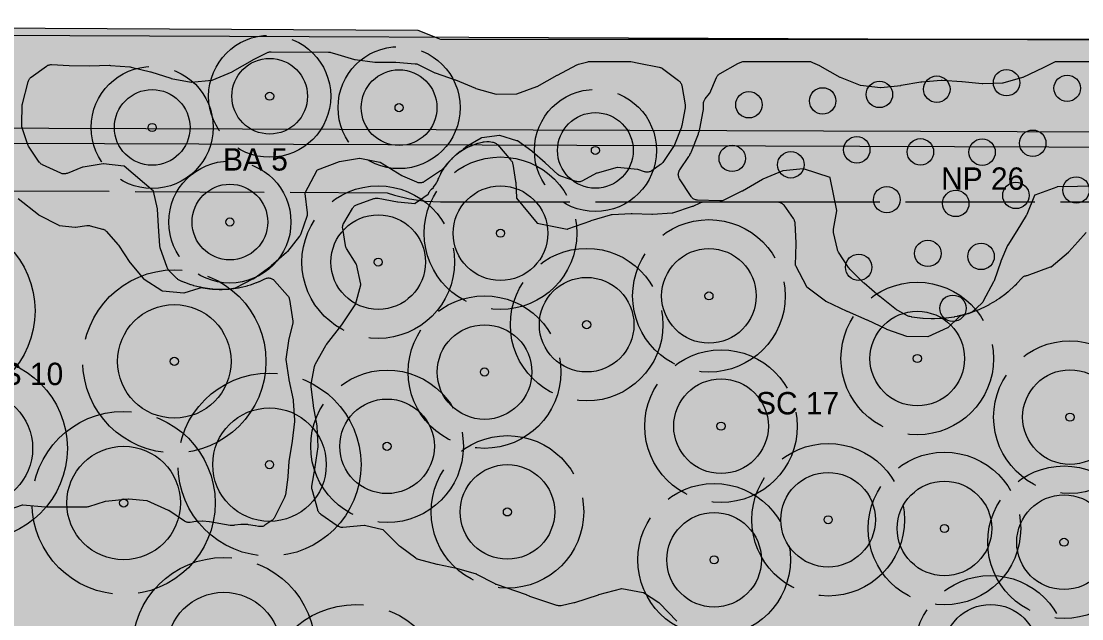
# Model space of a CAD drawing. Header units: metres. Extents: x 1 to 213, y 1 to 147.
# Drawn here: x 82.31 to 92.74, y 34.34 to 40.22 of the extents above; entities that cross this region are included whole.
import ezdxf

# ---------------------------------------------------------------- set-up
doc = ezdxf.new("R2010")
doc.units = ezdxf.units.M
doc.linetypes.add('DASHED', pattern=[1.524, 1.27, -0.254])
doc.layers.get('0').update_dxf_attribs({"lineweight": 0, "plot": 0})
for name, color, linetype, lineweight, plot in [('00-BASE-ARQUITECTURA', 8, 'Continuous', 0, False), ('PJ-ARBUSTOS', 82, 'Continuous', 0, False), ('PJ-COPA-ADULTA', 8, 'DASHED', 0, False), ('PJ-CUBRESUELOS', 150, 'Continuous', 0, False), ('PJ-ETIQUETAS', 7, 'Continuous', 0, False), ('PJ-GRAVILLA', 42, 'Continuous', 0, False), ('PJ-LIMITE-JARDIN', 7, 'Continuous', 0, False), ('PJ-MASAS', 92, 'Continuous', 0, False), ('PJ-MASAS-RELLENO', 92, 'Continuous', 0, False), ('PJ-RIEGO-SECTORES', 5, 'Continuous', 0, False), ('PJ-VISIBILIDAD', 1, 'DASHED', 0, False)]:
    doc.layers.add(name, color=color, linetype=linetype, lineweight=lineweight, plot=plot)

# ---------------------------------------------------------------- blocks, each defined once
blk = doc.blocks.new('PJ_SC')
for radius in [0.465, 0.04]:
    blk.add_circle((0, 0), radius)
for tag, p, height in [('CODIGO', (0.15, 0.15), 0.2), ('ESPECIE', (0.15, -0.1), 0.15), ('ZONA', (0.15, -0.3), 0.15)]:
    blk.add_attdef(tag, p, '', height=height)
blk = doc.blocks.new('PJ_HS')
for radius in [0.558, 0.04]:
    blk.add_circle((0, 0), radius)
for tag, p, height in [('CODIGO', (0.15, 0.15), 0.2), ('ESPECIE', (0.15, -0.1), 0.15), ('ZONA', (0.15, -0.3), 0.15)]:
    blk.add_attdef(tag, p, '', height=height)
blk = doc.blocks.new('PJ_BA')
for radius in [0.372, 0.04]:
    blk.add_circle((0, 0), radius)
for tag, p, height in [('CODIGO', (0.15, 0.15), 0.2), ('ESPECIE', (0.15, -0.1), 0.15), ('ZONA', (0.15, -0.3), 0.15)]:
    blk.add_attdef(tag, p, '', height=height)
blk = doc.blocks.new('PJ_NP')
blk.add_circle((0, 0), 0.13)
for tag, p, height in [('CODIGO', (0.15, 0.15), 0.2), ('ESPECIE', (0.15, -0.1), 0.15), ('ZONA', (0.15, -0.3), 0.15)]:
    blk.add_attdef(tag, p, '', height=height)

msp = doc.modelspace()

# ---------------------------------------------------------------- hatches: boundary and pattern name
at = {"layer": 'PJ-GRAVILLA'}
h = msp.add_hatch(dxfattribs=at)
h.set_pattern_fill('GRAVEL', scale=0.03)
h.paths.add_polyline_path([(69.718, 40.217), (86.21, 40.128), (86.431, 40.04), (102.129, 40.04), (102.526, 39.379), (102.526, 39.114), (105.216, 32.015), (106.318, 28.751), (107.288, 26.502), (108.435, 24.43), (109.537, 22.798), (111.257, 20.682), (112.227, 19.756), (112.227, 19.094), (111.919, 18.785), (111.61, 18.741), (60.942, 18.785), (60.722, 18.874), (60.413, 19.27), (60.457, 19.844), (61.207, 20.682), (62.53, 22.578), (63.853, 25.091), (68.527, 37.527), (68.836, 37.791), (69.277, 37.615), (69.453, 37.659), (69.718, 38.012), (69.674, 38.276), (69.056, 38.761), (69.409, 39.864), (69.718, 40.217)])
at = {"layer": 'PJ-MASAS-RELLENO'}
for points in [[(82.917, 38.782), (82.915, 38.781), (82.913, 38.781), (82.761, 38.72), (82.753, 38.718), (82.745, 38.716), (82.737, 38.715), (82.729, 38.715), (82.721, 38.715), (82.713, 38.717), (82.706, 38.719), (82.698, 38.722), (82.52, 38.804), (82.514, 38.807), (82.507, 38.811), (82.502, 38.815), (82.496, 38.82), (82.491, 38.826), (82.487, 38.832), (82.381, 38.989), (82.377, 38.996), (82.373, 39.003), (82.371, 39.01), (82.317, 39.179), (82.315, 39.188), (82.314, 39.197), (82.314, 39.206), (82.32, 39.388), (82.32, 39.396), (82.322, 39.405), (82.377, 39.622), (82.38, 39.63), (82.383, 39.637), (82.387, 39.644), (82.391, 39.651), (82.396, 39.657), (82.402, 39.662), (82.408, 39.667), (82.557, 39.775), (82.563, 39.779), (82.57, 39.783), (82.577, 39.786), (82.585, 39.788), (82.592, 39.789), (82.6, 39.79), (82.608, 39.79), (82.78, 39.781), (82.781, 39.781), (82.98, 39.777), (82.982, 39.777), (83.177, 39.783), (83.186, 39.782), (83.376, 39.768), (83.382, 39.767), (83.389, 39.766), (83.58, 39.719), (83.585, 39.718), (83.781, 39.656), (83.785, 39.654), (83.981, 39.617), (83.983, 39.616), (83.985, 39.616), (84.182, 39.636), (84.184, 39.636), (84.186, 39.637), (84.382, 39.719), (84.387, 39.721), (84.584, 39.835), (84.588, 39.838), (84.729, 39.908), (84.736, 39.911), (84.743, 39.913), (84.75, 39.915), (84.757, 39.916), (84.765, 39.916), (85.33, 39.913), (85.337, 39.913), (85.345, 39.912), (85.352, 39.91), (85.388, 39.899), (85.586, 39.841), (85.592, 39.84), (85.787, 39.813), (85.792, 39.813), (85.987, 39.814), (85.993, 39.814), (86.183, 39.799), (86.191, 39.798), (86.198, 39.796), (86.206, 39.794), (86.213, 39.791), (86.375, 39.71), (86.38, 39.708), (86.575, 39.64), (86.579, 39.639), (86.776, 39.558), (86.78, 39.556), (86.977, 39.499), (86.978, 39.498), (86.98, 39.498), (87.177, 39.502), (87.179, 39.502), (87.181, 39.502), (87.378, 39.574), (87.38, 39.574), (87.381, 39.575), (87.579, 39.686), (87.581, 39.687), (87.773, 39.787), (87.781, 39.79), (87.789, 39.793), (87.878, 39.817), (87.885, 39.819), (87.892, 39.82), (87.899, 39.82), (88.288, 39.82), (88.296, 39.82), (88.303, 39.819), (88.382, 39.803), (88.582, 39.765), (88.589, 39.763), (88.596, 39.761), (88.602, 39.758), (88.609, 39.755), (88.615, 39.751), (88.772, 39.633), (88.778, 39.628), (88.783, 39.623), (88.788, 39.617), (88.792, 39.611), (88.796, 39.604), (88.799, 39.597), (88.801, 39.59), (88.803, 39.583), (88.836, 39.394), (88.837, 39.387), (88.837, 39.38), (88.837, 39.372), (88.836, 39.365), (88.803, 39.19), (88.801, 39.182), (88.799, 39.175), (88.731, 39.002), (88.727, 38.994), (88.723, 38.986), (88.616, 38.828), (88.611, 38.822), (88.607, 38.817), (88.601, 38.812), (88.595, 38.807), (88.508, 38.747), (88.502, 38.743), (88.495, 38.74), (88.488, 38.737), (88.481, 38.735), (88.474, 38.733), (88.466, 38.733), (88.459, 38.733), (88.451, 38.733), (88.444, 38.735), (88.437, 38.737), (88.371, 38.759), (88.369, 38.76), (88.367, 38.76), (88.17, 38.777), (88.168, 38.777), (88.167, 38.777), (87.97, 38.723), (87.968, 38.722), (87.966, 38.721), (87.828, 38.647), (87.82, 38.644), (87.812, 38.641), (87.804, 38.639), (87.796, 38.638), (87.788, 38.638), (87.78, 38.638), (87.772, 38.64), (87.764, 38.642), (87.614, 38.693), (87.607, 38.696), (87.599, 38.699), (87.593, 38.704), (87.586, 38.709), (87.459, 38.824), (87.331, 38.937), (87.328, 38.94), (87.187, 39.039), (87.185, 39.04), (87.183, 39.041), (87.014, 39.093), (87.012, 39.093), (87.01, 39.093), (86.836, 39.07), (86.834, 39.069), (86.832, 39.068), (86.685, 38.982), (86.683, 38.98), (86.681, 38.979), (86.655, 38.954), (86.648, 38.949), (86.641, 38.944), (86.64, 38.944), (86.638, 38.943), (86.628, 38.935), (86.626, 38.934), (86.592, 38.909), (86.591, 38.908), (86.581, 38.9), (86.579, 38.899), (86.548, 38.87), (86.547, 38.869), (86.538, 38.86), (86.536, 38.858), (86.508, 38.827), (86.507, 38.826), (86.499, 38.816), (86.497, 38.814), (86.481, 38.792), (86.476, 38.786), (86.472, 38.782), (86.443, 38.754), (86.438, 38.749), (86.432, 38.745), (86.274, 38.64), (86.267, 38.636), (86.26, 38.632), (86.252, 38.63), (86.244, 38.628), (86.236, 38.627), (86.228, 38.627), (86.22, 38.627), (86.213, 38.628), (86.205, 38.63), (86.197, 38.633), (86.061, 38.693), (86.052, 38.698), (85.839, 38.828), (85.837, 38.829), (85.836, 38.829), (85.639, 38.867), (85.637, 38.867), (85.635, 38.867), (85.438, 38.834), (85.436, 38.834), (85.434, 38.833), (85.218, 38.751), (85.216, 38.75), (85.215, 38.748), (85.099, 38.527), (85.098, 38.525), (85.098, 38.523), (85.12, 38.333), (85.12, 38.324), (85.12, 38.315), (85.119, 38.306), (85.116, 38.298), (85.059, 38.127), (85.055, 38.118), (85.051, 38.11), (85.046, 38.103), (84.928, 37.954), (84.923, 37.948), (84.918, 37.943), (84.768, 37.811), (84.762, 37.806), (84.595, 37.685), (84.59, 37.682), (84.584, 37.679), (84.42, 37.596), (84.412, 37.592), (84.404, 37.59), (84.395, 37.588), (84.381, 37.586), (84.377, 37.586), (84.352, 37.583), (84.348, 37.583), (84.287, 37.58), (84.283, 37.58), (84.257, 37.58), (84.254, 37.58), (84.193, 37.583), (84.189, 37.583), (84.163, 37.586), (84.16, 37.586), (84.099, 37.595), (84.096, 37.596), (84.071, 37.601), (84.067, 37.601), (84.008, 37.616), (84.004, 37.617), (83.98, 37.625), (83.976, 37.626), (83.919, 37.646), (83.915, 37.648), (83.891, 37.658), (83.888, 37.659), (83.862, 37.671), (83.856, 37.674), (83.85, 37.678), (83.845, 37.683), (83.839, 37.688), (83.762, 37.767), (83.756, 37.773), (83.752, 37.78), (83.747, 37.788), (83.744, 37.796), (83.676, 37.989), (83.674, 37.995), (83.673, 38.002), (83.672, 38.009), (83.658, 38.201), (83.658, 38.203), (83.648, 38.37), (83.648, 38.372), (83.648, 38.373), (83.611, 38.544), (83.611, 38.546), (83.61, 38.547), (83.32, 38.791), (83.319, 38.793), (83.317, 38.793), (83.118, 38.814), (83.116, 38.814), (83.114, 38.814), (82.917, 38.782)], [(88.782, 38.666), (88.778, 38.673), (88.775, 38.68), (88.773, 38.687), (88.771, 38.695), (88.77, 38.702), (88.769, 38.71), (88.77, 38.718), (88.771, 38.726), (88.773, 38.733), (88.776, 38.741), (88.779, 38.748), (88.783, 38.754), (88.871, 38.885), (88.872, 38.886), (88.877, 38.893), (88.877, 38.894), (88.881, 38.901), (88.882, 38.902), (88.89, 38.918), (88.891, 38.92), (88.894, 38.927), (88.895, 38.928), (88.898, 38.936), (88.899, 38.937), (88.966, 39.109), (88.966, 39.11), (88.969, 39.117), (88.969, 39.118), (88.971, 39.124), (88.972, 39.126), (88.976, 39.14), (88.976, 39.142), (88.978, 39.148), (88.978, 39.149), (88.98, 39.156), (88.98, 39.157), (89.013, 39.331), (89.013, 39.332), (89.014, 39.339), (89.014, 39.34), (89.015, 39.346), (89.015, 39.348), (89.017, 39.362), (89.017, 39.364), (89.017, 39.369), (89.017, 39.371), (89.017, 39.386), (89.017, 39.387), (89.017, 39.393), (89.017, 39.395), (89.017, 39.397), (89.016, 39.404), (89.017, 39.412), (89.018, 39.419), (89.02, 39.426), (89.022, 39.434), (89.025, 39.44), (89.029, 39.447), (89.034, 39.453), (89.076, 39.506), (89.077, 39.508), (89.078, 39.509), (89.145, 39.664), (89.148, 39.671), (89.152, 39.677), (89.156, 39.683), (89.161, 39.689), (89.167, 39.694), (89.173, 39.698), (89.179, 39.702), (89.353, 39.8), (89.362, 39.804), (89.388, 39.815), (89.395, 39.817), (89.402, 39.819), (89.41, 39.82), (89.418, 39.82), (90.053, 39.82), (90.06, 39.82), (90.067, 39.819), (90.075, 39.817), (90.081, 39.815), (90.088, 39.812), (90.156, 39.78), (90.16, 39.777), (90.356, 39.668), (90.36, 39.666), (90.556, 39.588), (90.558, 39.587), (90.56, 39.587), (90.756, 39.564), (90.758, 39.564), (90.76, 39.564), (90.957, 39.586), (90.959, 39.587), (91.154, 39.621), (91.162, 39.622), (91.353, 39.637), (91.364, 39.637), (91.557, 39.624), (91.56, 39.624), (91.756, 39.604), (91.761, 39.604), (91.956, 39.61), (91.959, 39.61), (91.961, 39.611), (92.157, 39.666), (92.159, 39.667), (92.16, 39.667), (92.358, 39.763), (92.457, 39.812), (92.463, 39.815), (92.47, 39.817), (92.477, 39.819), (92.485, 39.82), (92.492, 39.82), (93.144, 39.82), (93.151, 39.82), (93.159, 39.819), (93.166, 39.817), (93.173, 39.815), (93.18, 39.812), (93.358, 39.722), (93.361, 39.72), (93.557, 39.643), (93.559, 39.643), (93.562, 39.642), (93.757, 39.612), (93.759, 39.612), (93.761, 39.612), (93.959, 39.621), (93.96, 39.621), (94.153, 39.638), (94.16, 39.638), (94.167, 39.638), (94.284, 39.628), (94.291, 39.627), (94.299, 39.625), (94.306, 39.623), (94.313, 39.619), (94.32, 39.616), (94.326, 39.611), (94.332, 39.607), (94.337, 39.601), (94.342, 39.595), (94.346, 39.589), (94.38, 39.532), (94.383, 39.525), (94.387, 39.517), (94.389, 39.509), (94.39, 39.501), (94.391, 39.493), (94.391, 39.485), (94.385, 39.411), (94.384, 39.403), (94.382, 39.395), (94.38, 39.388), (94.376, 39.38), (94.372, 39.373), (94.354, 39.345), (94.349, 39.339), (94.344, 39.333), (94.338, 39.328), (94.332, 39.323), (94.326, 39.319), (94.319, 39.316), (94.159, 39.247), (94.157, 39.246), (94.156, 39.245), (94.045, 39.039), (94.044, 39.037), (94.044, 39.035), (94.027, 38.852), (94.026, 38.844), (94.024, 38.837), (94.022, 38.831), (94.019, 38.824), (94.016, 38.818), (94.009, 38.807), (94.008, 38.805), (94.002, 38.794), (94.001, 38.792), (93.977, 38.74), (93.976, 38.738), (93.971, 38.726), (93.97, 38.724), (93.951, 38.67), (93.95, 38.668), (93.946, 38.655), (93.945, 38.651), (93.937, 38.629), (93.934, 38.622), (93.925, 38.602), (93.921, 38.595), (93.91, 38.577), (93.906, 38.57), (93.893, 38.553), (93.888, 38.547), (93.873, 38.531), (93.868, 38.525), (93.852, 38.511), (93.846, 38.506), (93.828, 38.493), (93.822, 38.489), (93.803, 38.478), (93.796, 38.474), (93.777, 38.465), (93.77, 38.462), (93.749, 38.454), (93.742, 38.452), (93.721, 38.447), (93.713, 38.445), (93.692, 38.442), (93.684, 38.442), (93.66, 38.44), (93.656, 38.44), (93.442, 38.44), (93.434, 38.441), (93.426, 38.442), (93.418, 38.444), (93.41, 38.447), (93.294, 38.496), (93.291, 38.497), (93.094, 38.565), (93.092, 38.566), (93.09, 38.566), (92.894, 38.595), (92.892, 38.595), (92.891, 38.595), (92.692, 38.592), (92.692, 38.592), (92.494, 38.587), (92.492, 38.587), (92.49, 38.586), (92.274, 38.506), (92.272, 38.505), (92.271, 38.503), (92.196, 38.317), (92.193, 38.311), (92.189, 38.305), (92.096, 38.156), (92.096, 38.155), (92.007, 38.015), (92.006, 38.014), (92.005, 38.012), (91.939, 37.856), (91.938, 37.853), (91.873, 37.665), (91.871, 37.659), (91.868, 37.653), (91.766, 37.463), (91.761, 37.455), (91.756, 37.448), (91.75, 37.442), (91.666, 37.366), (91.66, 37.361), (91.653, 37.356), (91.646, 37.353), (91.639, 37.35), (91.622, 37.344), (91.619, 37.342), (91.594, 37.335), (91.59, 37.334), (91.513, 37.315), (91.509, 37.314), (91.484, 37.309), (91.48, 37.308), (91.402, 37.296), (91.398, 37.296), (91.372, 37.293), (91.369, 37.293), (91.289, 37.289), (91.285, 37.289), (91.26, 37.289), (91.256, 37.289), (91.176, 37.293), (91.172, 37.293), (91.147, 37.296), (91.143, 37.296), (91.064, 37.308), (91.06, 37.309), (91.045, 37.312), (91.037, 37.314), (91.03, 37.317), (91.022, 37.32), (90.926, 37.373), (90.92, 37.377), (90.915, 37.38), (90.75, 37.509), (90.748, 37.511), (90.595, 37.642), (90.591, 37.645), (90.454, 37.78), (90.448, 37.787), (90.443, 37.794), (90.345, 37.945), (90.341, 37.952), (90.338, 37.958), (90.335, 37.965), (90.334, 37.972), (90.296, 38.14), (90.295, 38.148), (90.295, 38.155), (90.295, 38.163), (90.296, 38.171), (90.326, 38.351), (90.326, 38.353), (90.326, 38.355), (90.263, 38.676), (90.263, 38.678), (90.261, 38.679), (90, 38.765), (89.998, 38.766), (89.996, 38.766), (89.8, 38.746), (89.798, 38.746), (89.796, 38.745), (89.6, 38.662), (89.596, 38.659), (89.401, 38.547), (89.395, 38.544), (89.216, 38.457), (89.209, 38.454), (89.201, 38.452), (89.194, 38.451), (89.186, 38.45), (89.178, 38.45), (88.959, 38.457), (88.952, 38.457), (88.944, 38.459), (88.937, 38.461), (88.93, 38.464), (88.923, 38.467), (88.916, 38.471), (88.91, 38.476), (88.904, 38.481), (88.899, 38.487), (88.895, 38.493), (88.782, 38.666)], [(85.47, 35.24), (85.462, 35.24), (85.454, 35.24), (85.446, 35.242), (85.439, 35.244), (85.431, 35.247), (85.424, 35.25), (85.417, 35.254), (85.256, 35.367), (85.25, 35.372), (85.244, 35.377), (85.239, 35.383), (85.234, 35.39), (85.231, 35.397), (85.227, 35.404), (85.225, 35.411), (85.17, 35.611), (85.168, 35.62), (85.167, 35.629), (85.167, 35.637), (85.168, 35.646), (85.199, 35.833), (85.199, 35.834), (85.228, 36.032), (85.228, 36.034), (85.228, 36.035), (85.22, 36.231), (85.219, 36.237), (85.183, 36.433), (85.182, 36.438), (85.16, 36.624), (85.16, 36.632), (85.16, 36.64), (85.161, 36.648), (85.194, 36.823), (85.196, 36.831), (85.199, 36.84), (85.202, 36.847), (85.305, 37.029), (85.308, 37.034), (85.311, 37.039), (85.46, 37.23), (85.462, 37.232), (85.593, 37.427), (85.594, 37.429), (85.595, 37.431), (85.647, 37.626), (85.647, 37.628), (85.647, 37.63), (85.604, 37.827), (85.603, 37.829), (85.602, 37.831), (85.508, 37.982), (85.504, 37.989), (85.5, 37.997), (85.498, 38.004), (85.496, 38.012), (85.47, 38.178), (85.469, 38.186), (85.469, 38.194), (85.47, 38.202), (85.471, 38.209), (85.473, 38.217), (85.476, 38.224), (85.48, 38.231), (85.565, 38.376), (85.57, 38.383), (85.575, 38.389), (85.58, 38.395), (85.586, 38.4), (85.593, 38.404), (85.6, 38.408), (85.607, 38.411), (85.775, 38.472), (85.783, 38.475), (85.792, 38.477), (85.8, 38.477), (85.809, 38.477), (85.817, 38.476), (86.01, 38.441), (86.013, 38.44), (86.179, 38.425), (86.181, 38.425), (86.183, 38.426), (86.311, 38.517), (86.312, 38.518), (86.313, 38.522), (86.313, 38.522), (86.315, 38.526), (86.318, 38.533), (86.322, 38.54), (86.326, 38.547), (86.331, 38.553), (86.337, 38.558), (86.34, 38.561), (86.343, 38.564), (86.361, 38.583), (86.363, 38.586), (86.379, 38.607), (86.381, 38.61), (86.395, 38.633), (86.397, 38.636), (86.409, 38.661), (86.409, 38.663), (86.414, 38.675), (86.416, 38.678), (86.433, 38.715), (86.435, 38.718), (86.44, 38.728), (86.442, 38.731), (86.463, 38.766), (86.465, 38.769), (86.471, 38.778), (86.473, 38.781), (86.497, 38.814), (86.499, 38.817), (86.506, 38.825), (86.509, 38.828), (86.536, 38.858), (86.538, 38.861), (86.546, 38.868), (86.549, 38.871), (86.579, 38.898), (86.582, 38.901), (86.59, 38.907), (86.593, 38.91), (86.625, 38.934), (86.629, 38.936), (86.638, 38.942), (86.641, 38.944), (86.675, 38.965), (86.679, 38.967), (86.688, 38.972), (86.692, 38.974), (86.728, 38.991), (86.732, 38.992), (86.742, 38.996), (86.745, 38.998), (86.783, 39.011), (86.787, 39.013), (86.797, 39.016), (86.801, 39.017), (86.84, 39.027), (86.844, 39.028), (86.855, 39.03), (86.859, 39.03), (86.887, 39.034), (86.895, 39.035), (86.903, 39.035), (86.911, 39.034), (86.943, 39.029), (86.95, 39.027), (86.958, 39.025), (86.965, 39.022), (86.972, 39.018), (86.978, 39.014), (86.984, 39.008), (86.99, 39.003), (87.123, 38.851), (87.127, 38.845), (87.131, 38.839), (87.135, 38.833), (87.138, 38.826), (87.14, 38.819), (87.141, 38.812), (87.17, 38.642), (87.171, 38.632), (87.178, 38.479), (87.178, 38.477), (87.179, 38.476), (87.38, 38.232), (87.381, 38.23), (87.383, 38.23), (87.678, 38.173), (87.681, 38.173), (87.683, 38.174), (87.909, 38.255), (87.912, 38.256), (88.102, 38.313), (88.111, 38.315), (88.12, 38.317), (88.307, 38.327), (88.315, 38.327), (88.509, 38.319), (88.514, 38.319), (88.71, 38.333), (88.712, 38.334), (88.714, 38.334), (88.91, 38.397), (88.915, 38.399), (88.983, 38.432), (88.99, 38.435), (88.997, 38.437), (89.004, 38.439), (89.011, 38.44), (89.018, 38.44), (89.741, 38.44), (89.749, 38.44), (89.756, 38.439), (89.764, 38.437), (89.771, 38.435), (89.778, 38.431), (89.785, 38.428), (89.791, 38.423), (89.797, 38.418), (89.802, 38.413), (89.807, 38.407), (89.899, 38.276), (89.903, 38.27), (89.907, 38.263), (89.909, 38.256), (89.912, 38.249), (89.913, 38.241), (89.914, 38.234), (89.924, 38.034), (89.924, 38.028), (89.919, 37.819), (89.919, 37.817), (89.92, 37.815), (90.03, 37.607), (90.031, 37.605), (90.033, 37.604), (90.215, 37.466), (90.217, 37.464), (90.218, 37.463), (90.427, 37.365), (90.428, 37.365), (90.623, 37.28), (90.625, 37.279), (90.811, 37.191), (90.815, 37.19), (91.012, 37.12), (91.014, 37.12), (91.016, 37.12), (91.221, 37.117), (91.223, 37.117), (91.225, 37.118), (91.419, 37.204), (91.421, 37.205), (91.422, 37.206), (91.522, 37.305), (91.528, 37.311), (91.535, 37.316), (91.543, 37.32), (91.551, 37.324), (91.559, 37.326), (91.591, 37.334), (91.593, 37.335), (91.62, 37.343), (91.621, 37.343), (91.698, 37.371), (91.7, 37.372), (91.725, 37.382), (91.727, 37.383), (91.801, 37.418), (91.803, 37.419), (91.827, 37.432), (91.829, 37.433), (91.899, 37.474), (91.9, 37.476), (91.923, 37.491), (91.925, 37.492), (91.99, 37.541), (91.992, 37.542), (92.013, 37.559), (92.015, 37.56), (92.075, 37.615), (92.077, 37.617), (92.096, 37.636), (92.097, 37.637), (92.145, 37.691), (92.151, 37.696), (92.157, 37.701), (92.163, 37.705), (92.17, 37.709), (92.177, 37.712), (92.184, 37.714), (92.191, 37.716), (92.195, 37.716), (92.197, 37.717), (92.199, 37.717), (92.429, 37.801), (92.431, 37.802), (92.433, 37.803), (92.606, 37.946), (92.607, 37.947), (92.609, 37.948), (92.695, 38.046), (92.695, 38.047), (92.778, 38.138), (92.783, 38.144), (92.789, 38.149), (92.796, 38.153), (92.803, 38.157), (92.923, 38.213), (92.93, 38.216), (92.937, 38.218), (92.944, 38.219), (92.952, 38.22), (93.126, 38.23), (93.133, 38.23), (93.141, 38.229), (93.148, 38.228), (93.283, 38.197), (93.291, 38.195), (93.299, 38.192), (93.307, 38.187), (93.314, 38.183), (93.413, 38.107), (93.419, 38.101), (93.518, 38.007), (93.522, 38.003), (93.652, 37.858), (93.653, 37.857), (93.824, 37.686), (93.825, 37.685), (93.985, 37.52), (93.989, 37.514), (93.994, 37.509), (93.997, 37.502), (94.084, 37.344), (94.087, 37.337), (94.09, 37.33), (94.092, 37.322), (94.093, 37.315), (94.093, 37.307), (94.096, 37.138), (94.096, 37.131), (94.096, 37.124), (94.094, 37.117), (94.092, 37.11), (94.023, 36.909), (94.021, 36.903), (93.927, 36.688), (93.925, 36.683), (93.866, 36.473), (93.866, 36.471), (93.866, 36.469), (93.87, 36.27), (93.87, 36.268), (93.871, 36.265), (93.921, 36.074), (93.921, 36.073), (93.973, 35.886), (93.974, 35.879), (93.975, 35.873), (93.991, 35.703), (93.992, 35.695), (93.991, 35.686), (93.99, 35.677), (93.987, 35.669), (93.947, 35.557), (93.945, 35.55), (93.941, 35.544), (93.937, 35.538), (93.933, 35.532), (93.928, 35.527), (93.845, 35.445), (93.845, 35.445), (93.711, 35.314), (93.71, 35.313), (93.709, 35.312), (93.643, 35.13), (93.643, 35.128), (93.573, 34.895), (93.572, 34.893), (93.538, 34.751), (93.535, 34.743), (93.532, 34.735), (93.528, 34.728), (93.523, 34.721), (93.518, 34.715), (93.512, 34.709), (93.505, 34.704), (93.311, 34.571), (93.309, 34.569), (93.276, 34.543), (93.272, 34.54), (93.244, 34.511), (93.24, 34.507), (93.236, 34.501), (93.231, 34.495), (93.226, 34.49), (93.221, 34.485), (93.214, 34.481), (92.972, 34.33), (92.97, 34.328), (92.938, 34.306), (92.934, 34.302), (92.92, 34.289), (92.914, 34.284), (92.908, 34.28), (92.901, 34.276), (92.895, 34.273), (92.888, 34.271), (92.88, 34.269), (92.873, 34.268), (92.784, 34.259), (92.783, 34.259), (92.57, 34.235), (92.568, 34.234), (92.566, 34.234), (92.381, 34.17), (92.376, 34.168), (92.205, 34.081), (92.198, 34.078), (92.026, 34.01), (92.019, 34.008), (92.012, 34.006), (92.005, 34.005), (91.823, 33.987), (91.814, 33.986), (91.805, 33.987), (91.621, 34.011), (91.617, 34.012), (91.398, 34.051), (91.396, 34.052), (91.394, 34.052), (91.242, 34.05), (91.24, 34.05), (91.239, 34.049), (91.036, 33.963), (91.034, 33.962), (91.032, 33.96), (90.848, 33.822), (90.848, 33.821), (90.651, 33.666), (90.645, 33.662), (90.637, 33.658), (90.63, 33.654), (90.622, 33.652), (90.614, 33.65), (90.606, 33.649), (90.598, 33.649), (90.59, 33.65), (90.582, 33.652), (90.574, 33.654), (90.567, 33.657), (90.562, 33.658), (90.512, 33.669), (90.507, 33.67), (90.454, 33.675), (90.452, 33.675), (90.25, 33.679), (90.242, 33.68), (90.234, 33.681), (90.227, 33.683), (90.219, 33.686), (90.202, 33.694), (90.197, 33.696), (90.143, 33.712), (90.138, 33.713), (90.08, 33.722), (90.078, 33.722), (89.898, 33.739), (89.89, 33.74), (89.881, 33.742), (89.873, 33.745), (89.866, 33.749), (89.824, 33.773), (89.821, 33.775), (89.657, 33.876), (89.655, 33.877), (89.653, 33.878), (89.459, 33.941), (89.455, 33.942), (89.27, 33.984), (89.264, 33.986), (89.081, 34.045), (89.074, 34.047), (89.067, 34.051), (89.06, 34.055), (88.906, 34.161), (88.9, 34.166), (88.894, 34.172), (88.754, 34.318), (88.583, 34.496), (88.581, 34.498), (88.579, 34.499), (88.427, 34.597), (88.425, 34.598), (88.423, 34.598), (88.213, 34.635), (88.211, 34.635), (88.209, 34.635), (87.983, 34.576), (87.98, 34.575), (87.749, 34.499), (87.741, 34.497), (87.617, 34.47), (87.608, 34.469), (87.6, 34.469), (87.591, 34.469), (87.583, 34.471), (87.575, 34.473), (87.31, 34.562), (87.305, 34.564), (87.279, 34.575), (87.277, 34.576), (86.983, 34.677), (86.975, 34.68), (86.967, 34.684), (86.961, 34.688), (86.789, 34.778), (86.788, 34.779), (86.786, 34.78), (86.593, 34.836), (86.59, 34.837), (86.403, 34.875), (86.399, 34.876), (86.216, 34.923), (86.209, 34.926), (86.202, 34.928), (86.196, 34.932), (86.189, 34.936), (86.037, 35.048), (86.028, 35.055), (85.866, 35.215), (85.865, 35.216), (85.863, 35.217), (85.685, 35.258), (85.683, 35.258), (85.681, 35.258), (85.47, 35.24)], [(78.494, 35.54), (78.495, 35.543), (78.498, 35.569), (78.499, 35.573), (78.5, 35.599), (78.5, 35.601), (78.5, 36.036), (78.5, 36.044), (78.502, 36.052), (78.504, 36.06), (78.506, 36.067), (78.552, 36.175), (78.556, 36.183), (78.56, 36.19), (78.697, 36.384), (78.837, 36.584), (78.838, 36.586), (78.838, 36.587), (78.913, 36.785), (78.913, 36.787), (78.913, 36.789), (78.89, 36.987), (78.89, 36.989), (78.889, 36.99), (78.786, 37.188), (78.785, 37.191), (78.659, 37.387), (78.654, 37.396), (78.567, 37.582), (78.564, 37.589), (78.562, 37.596), (78.56, 37.604), (78.531, 37.785), (78.53, 37.794), (78.531, 37.803), (78.544, 37.993), (78.545, 38), (78.546, 38.007), (78.548, 38.013), (78.615, 38.211), (78.618, 38.218), (78.621, 38.224), (78.625, 38.23), (78.743, 38.407), (78.748, 38.413), (78.753, 38.419), (78.759, 38.424), (78.912, 38.549), (78.919, 38.554), (78.926, 38.558), (78.933, 38.561), (78.94, 38.564), (78.948, 38.566), (78.956, 38.567), (78.963, 38.567), (79.581, 38.564), (79.589, 38.563), (79.597, 38.562), (79.605, 38.56), (79.613, 38.557), (79.62, 38.553), (79.788, 38.457), (79.789, 38.457), (79.791, 38.457), (80.079, 38.481), (80.081, 38.482), (80.082, 38.483), (80.277, 38.641), (80.279, 38.642), (80.28, 38.644), (80.325, 38.716), (80.326, 38.718), (80.326, 38.719), (80.372, 38.827), (80.375, 38.833), (80.379, 38.84), (80.384, 38.846), (80.389, 38.852), (80.394, 38.857), (80.509, 38.952), (80.515, 38.956), (80.521, 38.96), (80.527, 38.964), (80.534, 38.966), (80.541, 38.968), (80.548, 38.97), (80.696, 38.992), (80.703, 38.993), (80.711, 38.993), (80.719, 38.992), (80.727, 38.99), (80.734, 38.988), (80.742, 38.985), (80.749, 38.981), (80.879, 38.902), (80.886, 38.898), (80.891, 38.894), (80.897, 38.889), (80.901, 38.883), (80.906, 38.877), (80.909, 38.87), (80.991, 38.711), (80.992, 38.709), (80.993, 38.708), (81.105, 38.554), (81.106, 38.553), (81.108, 38.552), (81.283, 38.513), (81.285, 38.513), (81.287, 38.514), (81.37, 38.548), (81.377, 38.551), (81.385, 38.553), (81.393, 38.554), (81.401, 38.554), (82.149, 38.55), (82.158, 38.55), (82.166, 38.548), (82.174, 38.546), (82.182, 38.543), (82.189, 38.539), (82.196, 38.535), (82.278, 38.475), (82.28, 38.473), (82.478, 38.316), (82.48, 38.315), (82.481, 38.314), (82.679, 38.21), (82.68, 38.21), (82.682, 38.209), (82.84, 38.191), (82.842, 38.191), (82.844, 38.192), (82.956, 38.207), (82.964, 38.208), (82.972, 38.208), (82.98, 38.207), (82.988, 38.206), (83.108, 38.173), (83.116, 38.171), (83.123, 38.168), (83.13, 38.164), (83.136, 38.159), (83.142, 38.154), (83.148, 38.149), (83.259, 38.022), (83.265, 38.014), (83.378, 37.845), (83.381, 37.841), (83.514, 37.681), (83.515, 37.68), (83.517, 37.679), (83.693, 37.568), (83.695, 37.567), (83.697, 37.567), (83.907, 37.546), (83.909, 37.546), (83.911, 37.546), (84.058, 37.593), (84.065, 37.595), (84.073, 37.596), (84.08, 37.597), (84.088, 37.597), (84.096, 37.596), (84.098, 37.595), (84.161, 37.586), (84.163, 37.586), (84.19, 37.583), (84.192, 37.583), (84.254, 37.58), (84.256, 37.58), (84.284, 37.58), (84.286, 37.58), (84.349, 37.583), (84.351, 37.583), (84.378, 37.586), (84.38, 37.586), (84.442, 37.595), (84.444, 37.595), (84.471, 37.601), (84.473, 37.601), (84.534, 37.616), (84.535, 37.617), (84.562, 37.625), (84.564, 37.626), (84.623, 37.647), (84.625, 37.647), (84.65, 37.658), (84.652, 37.659), (84.705, 37.684), (84.713, 37.687), (84.72, 37.689), (84.728, 37.691), (84.736, 37.692), (84.744, 37.692), (84.752, 37.691), (84.759, 37.689), (84.767, 37.687), (84.774, 37.684), (84.781, 37.68), (84.788, 37.676), (84.794, 37.671), (84.799, 37.665), (84.927, 37.521), (84.932, 37.515), (84.936, 37.509), (84.939, 37.502), (84.942, 37.495), (84.945, 37.488), (84.946, 37.48), (84.978, 37.268), (84.978, 37.261), (84.978, 37.253), (84.978, 37.245), (84.976, 37.238), (84.938, 37.078), (84.937, 37.074), (84.912, 36.895), (84.912, 36.893), (84.912, 36.891), (84.94, 36.693), (84.941, 36.69), (84.982, 36.495), (84.984, 36.483), (84.997, 36.295), (84.997, 36.287), (84.996, 36.28), (84.973, 36.088), (84.972, 36.085), (84.941, 35.892), (84.941, 35.888), (84.931, 35.74), (84.931, 35.734), (84.906, 35.56), (84.905, 35.552), (84.902, 35.543), (84.899, 35.535), (84.799, 35.337), (84.795, 35.33), (84.79, 35.323), (84.785, 35.317), (84.779, 35.312), (84.773, 35.307), (84.706, 35.261), (84.699, 35.256), (84.692, 35.253), (84.684, 35.25), (84.676, 35.248), (84.668, 35.247), (84.66, 35.247), (84.651, 35.247), (84.643, 35.248), (84.611, 35.256), (84.608, 35.256), (84.543, 35.266), (84.538, 35.267), (84.474, 35.268), (84.469, 35.268), (84.405, 35.261), (84.399, 35.26), (84.396, 35.26), (84.388, 35.258), (84.38, 35.257), (84.372, 35.257), (84.364, 35.258), (84.159, 35.294), (84.156, 35.294), (84.096, 35.3), (84.091, 35.3), (84.032, 35.299), (84.027, 35.298), (83.971, 35.289), (83.964, 35.289), (83.956, 35.289), (83.949, 35.289), (83.941, 35.29), (83.934, 35.292), (83.927, 35.295), (83.92, 35.298), (83.914, 35.302), (83.761, 35.405), (83.76, 35.406), (83.758, 35.406), (83.547, 35.501), (83.545, 35.501), (83.543, 35.502), (83.368, 35.519), (83.366, 35.519), (83.364, 35.519), (83.139, 35.495), (83.137, 35.495), (83.135, 35.494), (82.971, 35.443), (82.963, 35.441), (82.955, 35.44), (82.948, 35.44), (82.741, 35.438), (82.74, 35.438), (82.551, 35.439), (82.545, 35.439), (82.324, 35.457), (82.322, 35.458), (82.32, 35.457), (82.133, 35.394), (82.132, 35.394), (82.13, 35.393), (81.954, 35.27), (81.952, 35.269), (81.95, 35.267), (81.801, 35.062), (81.8, 35.06), (81.74, 34.982), (81.736, 34.976), (81.73, 34.971), (81.725, 34.966), (81.719, 34.962), (81.712, 34.958), (81.705, 34.955), (81.698, 34.953), (81.587, 34.922), (81.585, 34.921), (81.551, 34.909), (81.546, 34.907), (81.512, 34.89), (81.512, 34.89), (81.509, 34.888), (81.503, 34.885), (81.228, 34.784), (81.219, 34.781), (81.203, 34.778), (81.198, 34.776), (81.164, 34.763), (81.162, 34.762), (81.004, 34.691), (80.996, 34.688), (80.988, 34.686), (80.98, 34.685), (80.972, 34.684), (80.964, 34.684), (80.867, 34.693), (80.864, 34.693), (80.652, 34.695), (80.651, 34.695), (80.649, 34.694), (80.466, 34.628), (80.462, 34.627), (80.278, 34.54), (80.275, 34.538), (80.118, 34.443), (80.11, 34.439), (80.102, 34.436), (80.093, 34.434), (79.901, 34.392), (79.896, 34.391), (79.717, 34.362), (79.709, 34.361), (79.701, 34.361), (79.693, 34.362), (79.685, 34.364), (79.575, 34.391), (79.573, 34.391), (79.474, 34.41), (79.473, 34.41), (79.471, 34.41), (79.32, 34.413), (79.315, 34.414), (79.069, 34.435), (79.068, 34.435), (78.822, 34.449), (78.814, 34.45), (78.806, 34.452), (78.614, 34.502), (78.607, 34.505), (78.6, 34.507), (78.594, 34.511), (78.588, 34.515), (78.582, 34.52), (78.428, 34.655), (78.422, 34.661), (78.417, 34.667), (78.413, 34.673), (78.409, 34.68), (78.406, 34.687), (78.404, 34.695), (78.339, 34.936), (78.337, 34.944), (78.336, 34.952), (78.336, 34.96), (78.337, 34.969), (78.339, 34.977), (78.401, 35.214), (78.403, 35.22), (78.478, 35.428), (78.479, 35.43), (78.479, 35.431), (78.487, 35.508), (78.489, 35.519), (78.494, 35.54)]]:
    msp.add_hatch(color=7, dxfattribs=at).paths.add_polyline_path(points)

# ---------------------------------------------------------------- linework, layer by layer
at = {"layer": '00-BASE-ARQUITECTURA'}
for points in [[(69.444, 40.132), (102.401, 39.994)], [(69.254, 39.211), (102.57, 39.095)], [(69.201, 39.063), (102.623, 38.947)]]:
    msp.add_lwpolyline(points, dxfattribs=at)
at = {"layer": 'PJ-COPA-ADULTA'}
for centre, radius in [((84.752, 39.479), 0.6), ((86.024, 39.367), 0.6), ((83.597, 39.172), 0.6), ((87.954, 38.946), 0.6), ((84.361, 38.242), 0.6), ((87.021, 38.132), 0.75), ((85.819, 37.848), 0.75), ((81.546, 37.369), 0.9), ((89.07, 37.516), 0.75), ((87.868, 37.233), 0.75), ((83.815, 36.872), 0.9), ((91.118, 36.9), 0.75), ((86.864, 36.767), 0.75), ((92.619, 36.324), 0.75), ((81.864, 36.017), 0.9), ((89.189, 36.235), 0.75), ((84.75, 35.857), 0.9), ((85.906, 36.037), 0.75), ((83.316, 35.48), 0.9), ((87.089, 35.392), 0.75), ((90.242, 35.315), 0.75), ((91.385, 35.229), 0.75), ((92.561, 35.094), 0.75), ((89.121, 34.921), 0.75), ((84.301, 34.044), 0.9), ((91.839, 34.017), 0.75), ((85.598, 33.581), 0.9)]:
    msp.add_circle(centre, radius, dxfattribs=at)
at = {"layer": 'PJ-LIMITE-JARDIN'}
msp.add_lwpolyline([(111.61, 18.741), (60.942, 18.785), (60.722, 18.874), (60.413, 19.27), (60.457, 19.844), (61.207, 20.682), (62.53, 22.578), (63.853, 25.091), (68.527, 37.527), (68.836, 37.791), (69.277, 37.615), (69.453, 37.659), (69.718, 38.012), (69.674, 38.276), (69.056, 38.761), (69.409, 39.864), (69.718, 40.217), (69.718, 40.217), (86.21, 40.128), (86.431, 40.04), (102.129, 40.04), (102.526, 39.379), (102.526, 39.114), (105.216, 32.015)], dxfattribs=at)
at = {"layer": 'PJ-MASAS'}
msp.add_lwpolyline([(82.917, 38.782), (82.915, 38.781), (82.913, 38.781), (82.761, 38.72), (82.753, 38.718), (82.745, 38.716), (82.737, 38.715), (82.729, 38.715), (82.721, 38.715), (82.713, 38.717), (82.706, 38.719), (82.698, 38.722), (82.52, 38.804), (82.514, 38.807), (82.507, 38.811), (82.502, 38.815), (82.496, 38.82), (82.491, 38.826), (82.487, 38.832), (82.381, 38.989), (82.377, 38.996), (82.373, 39.003), (82.371, 39.01), (82.317, 39.179), (82.315, 39.188), (82.314, 39.197), (82.314, 39.206), (82.32, 39.388), (82.32, 39.396), (82.322, 39.405), (82.377, 39.622), (82.38, 39.63), (82.383, 39.637), (82.387, 39.644), (82.391, 39.651), (82.396, 39.657), (82.402, 39.662), (82.408, 39.667), (82.557, 39.775), (82.563, 39.779), (82.57, 39.783), (82.577, 39.786), (82.585, 39.788), (82.592, 39.789), (82.6, 39.79), (82.608, 39.79), (82.78, 39.781), (82.781, 39.781), (82.98, 39.777), (82.982, 39.777), (83.177, 39.783), (83.186, 39.782), (83.376, 39.768), (83.382, 39.767), (83.389, 39.766), (83.58, 39.719), (83.585, 39.718), (83.781, 39.656), (83.785, 39.654), (83.981, 39.617), (83.983, 39.616), (83.985, 39.616), (84.182, 39.636), (84.184, 39.636), (84.186, 39.637), (84.382, 39.719), (84.387, 39.721), (84.584, 39.835), (84.588, 39.838), (84.729, 39.908), (84.736, 39.911), (84.743, 39.913), (84.75, 39.915), (84.757, 39.916), (84.765, 39.916), (85.33, 39.913), (85.337, 39.913), (85.345, 39.912), (85.352, 39.91), (85.388, 39.899), (85.586, 39.841), (85.592, 39.84), (85.787, 39.813), (85.792, 39.813), (85.987, 39.814), (85.993, 39.814), (86.183, 39.799), (86.191, 39.798), (86.198, 39.796), (86.206, 39.794), (86.213, 39.791), (86.375, 39.71), (86.38, 39.708), (86.575, 39.64), (86.579, 39.639), (86.776, 39.558), (86.78, 39.556), (86.977, 39.499), (86.978, 39.498), (86.98, 39.498), (87.177, 39.502), (87.179, 39.502), (87.181, 39.502), (87.378, 39.574), (87.38, 39.574), (87.381, 39.575), (87.579, 39.686), (87.581, 39.687), (87.773, 39.787), (87.781, 39.79), (87.789, 39.793), (87.878, 39.817), (87.885, 39.819), (87.892, 39.82), (87.899, 39.82), (88.288, 39.82), (88.296, 39.82), (88.303, 39.819), (88.382, 39.803), (88.582, 39.765), (88.589, 39.763), (88.596, 39.761), (88.602, 39.758), (88.609, 39.755), (88.615, 39.751), (88.772, 39.633), (88.778, 39.628), (88.783, 39.623), (88.788, 39.617), (88.792, 39.611), (88.796, 39.604), (88.799, 39.597), (88.801, 39.59), (88.803, 39.583), (88.836, 39.394), (88.837, 39.387), (88.837, 39.38), (88.837, 39.372), (88.836, 39.365), (88.803, 39.19), (88.801, 39.182), (88.799, 39.175), (88.731, 39.002), (88.727, 38.994), (88.723, 38.986), (88.616, 38.828), (88.611, 38.822), (88.607, 38.817), (88.601, 38.812), (88.595, 38.807), (88.508, 38.747), (88.502, 38.743), (88.495, 38.74), (88.488, 38.737), (88.481, 38.735), (88.474, 38.733), (88.466, 38.733), (88.459, 38.733), (88.451, 38.733), (88.444, 38.735), (88.437, 38.737), (88.371, 38.759), (88.369, 38.76), (88.367, 38.76), (88.17, 38.777), (88.168, 38.777), (88.167, 38.777), (87.97, 38.723), (87.968, 38.722), (87.966, 38.721), (87.828, 38.647), (87.82, 38.644), (87.812, 38.641), (87.804, 38.639), (87.796, 38.638), (87.788, 38.638), (87.78, 38.638), (87.772, 38.64), (87.764, 38.642), (87.614, 38.693), (87.607, 38.696), (87.599, 38.699), (87.593, 38.704), (87.586, 38.709), (87.459, 38.824), (87.331, 38.937), (87.328, 38.94), (87.187, 39.039), (87.185, 39.04), (87.183, 39.041), (87.014, 39.093), (87.012, 39.093), (87.01, 39.093), (86.836, 39.07), (86.834, 39.069), (86.832, 39.068), (86.685, 38.982), (86.683, 38.98), (86.681, 38.979), (86.655, 38.954), (86.648, 38.949), (86.641, 38.944), (86.64, 38.944), (86.638, 38.943), (86.628, 38.935), (86.626, 38.934), (86.592, 38.909), (86.591, 38.908), (86.581, 38.9), (86.579, 38.899), (86.548, 38.87), (86.547, 38.869), (86.538, 38.86), (86.536, 38.858), (86.508, 38.827), (86.507, 38.826), (86.499, 38.816), (86.497, 38.814), (86.481, 38.792), (86.476, 38.786), (86.472, 38.782), (86.443, 38.754), (86.438, 38.749), (86.432, 38.745), (86.274, 38.64), (86.267, 38.636), (86.26, 38.632), (86.252, 38.63), (86.244, 38.628), (86.236, 38.627), (86.228, 38.627), (86.22, 38.627), (86.213, 38.628), (86.205, 38.63), (86.197, 38.633), (86.061, 38.693), (86.052, 38.698), (85.839, 38.828), (85.837, 38.829), (85.836, 38.829), (85.639, 38.867), (85.637, 38.867), (85.635, 38.867), (85.438, 38.834), (85.436, 38.834), (85.434, 38.833), (85.218, 38.751), (85.216, 38.75), (85.215, 38.748), (85.099, 38.527), (85.098, 38.525), (85.098, 38.523), (85.12, 38.333), (85.12, 38.324), (85.12, 38.315), (85.119, 38.306), (85.116, 38.298), (85.059, 38.127), (85.055, 38.118), (85.051, 38.11), (85.046, 38.103), (84.928, 37.954), (84.923, 37.948), (84.918, 37.943), (84.768, 37.811), (84.762, 37.806), (84.595, 37.685), (84.59, 37.682), (84.584, 37.679), (84.42, 37.596), (84.412, 37.592), (84.404, 37.59), (84.395, 37.588), (84.381, 37.586), (84.377, 37.586), (84.352, 37.583), (84.348, 37.583), (84.287, 37.58), (84.283, 37.58), (84.257, 37.58), (84.254, 37.58), (84.193, 37.583), (84.189, 37.583), (84.163, 37.586), (84.16, 37.586), (84.099, 37.595), (84.096, 37.596), (84.071, 37.601), (84.067, 37.601), (84.008, 37.616), (84.004, 37.617), (83.98, 37.625), (83.976, 37.626), (83.919, 37.646), (83.915, 37.648), (83.891, 37.658), (83.888, 37.659), (83.862, 37.671), (83.856, 37.674), (83.85, 37.678), (83.845, 37.683), (83.839, 37.688), (83.762, 37.767), (83.756, 37.773), (83.752, 37.78), (83.747, 37.788), (83.744, 37.796), (83.676, 37.989), (83.674, 37.995), (83.673, 38.002), (83.672, 38.009), (83.658, 38.201), (83.658, 38.203), (83.648, 38.37), (83.648, 38.372), (83.648, 38.373), (83.611, 38.544), (83.611, 38.546), (83.61, 38.547), (83.32, 38.791), (83.319, 38.793), (83.317, 38.793), (83.118, 38.814), (83.116, 38.814), (83.114, 38.814), (82.917, 38.782)], close=True, dxfattribs=at)
for points in [[(92.891, 38.595), (92.692, 38.592), (92.692, 38.592), (92.494, 38.587), (92.492, 38.587), (92.49, 38.586), (92.274, 38.506), (92.272, 38.505), (92.271, 38.503), (92.196, 38.317), (92.193, 38.311), (92.189, 38.305), (92.096, 38.156), (92.096, 38.155), (92.007, 38.015), (92.006, 38.014), (92.005, 38.012), (91.939, 37.856), (91.938, 37.853), (91.873, 37.665), (91.871, 37.659), (91.868, 37.653), (91.766, 37.463), (91.761, 37.455), (91.756, 37.448), (91.75, 37.442), (91.666, 37.366), (91.66, 37.361), (91.653, 37.356), (91.646, 37.353), (91.639, 37.35), (91.622, 37.344), (91.619, 37.342), (91.594, 37.335), (91.59, 37.334), (91.513, 37.315), (91.509, 37.314), (91.484, 37.309), (91.48, 37.308), (91.402, 37.296), (91.398, 37.296), (91.372, 37.293), (91.369, 37.293), (91.289, 37.289), (91.285, 37.289), (91.26, 37.289), (91.256, 37.289), (91.176, 37.293), (91.172, 37.293), (91.147, 37.296), (91.143, 37.296), (91.064, 37.308), (91.06, 37.309), (91.045, 37.312), (91.037, 37.314), (91.03, 37.317), (91.022, 37.32), (90.926, 37.373), (90.92, 37.377), (90.915, 37.38), (90.75, 37.509), (90.748, 37.511), (90.595, 37.642), (90.591, 37.645), (90.454, 37.78), (90.448, 37.787), (90.443, 37.794), (90.345, 37.945), (90.341, 37.952), (90.338, 37.958), (90.335, 37.965), (90.334, 37.972), (90.296, 38.14), (90.295, 38.148), (90.295, 38.155), (90.295, 38.163), (90.296, 38.171), (90.326, 38.351), (90.326, 38.353), (90.326, 38.355), (90.263, 38.676), (90.263, 38.678), (90.261, 38.679), (90, 38.765), (89.998, 38.766), (89.996, 38.766), (89.8, 38.746), (89.798, 38.746), (89.796, 38.745), (89.6, 38.662), (89.596, 38.659), (89.401, 38.547), (89.395, 38.544), (89.216, 38.457), (89.209, 38.454), (89.201, 38.452), (89.194, 38.451), (89.186, 38.45), (89.178, 38.45), (88.959, 38.457), (88.952, 38.457), (88.944, 38.459), (88.937, 38.461), (88.93, 38.464), (88.923, 38.467), (88.916, 38.471), (88.91, 38.476), (88.904, 38.481), (88.899, 38.487), (88.895, 38.493), (88.782, 38.666), (88.782, 38.666), (88.778, 38.673), (88.775, 38.68), (88.773, 38.687), (88.771, 38.695), (88.77, 38.702), (88.769, 38.71), (88.77, 38.718), (88.771, 38.726), (88.773, 38.733), (88.776, 38.741), (88.779, 38.748), (88.783, 38.754), (88.871, 38.885), (88.872, 38.886), (88.877, 38.893), (88.877, 38.894), (88.881, 38.901), (88.882, 38.902), (88.89, 38.918), (88.891, 38.92), (88.894, 38.927), (88.895, 38.928), (88.898, 38.936), (88.899, 38.937), (88.966, 39.109), (88.966, 39.11), (88.969, 39.117), (88.969, 39.118), (88.971, 39.124), (88.972, 39.126), (88.976, 39.14), (88.976, 39.142), (88.978, 39.148), (88.978, 39.149), (88.98, 39.156), (88.98, 39.157), (89.013, 39.331), (89.013, 39.332), (89.014, 39.339), (89.014, 39.34), (89.015, 39.346), (89.015, 39.348), (89.017, 39.362), (89.017, 39.364), (89.017, 39.369), (89.017, 39.371), (89.017, 39.386), (89.017, 39.387), (89.017, 39.393), (89.017, 39.395), (89.017, 39.397), (89.016, 39.404), (89.017, 39.412), (89.018, 39.419), (89.02, 39.426), (89.022, 39.434), (89.025, 39.44), (89.029, 39.447), (89.034, 39.453), (89.076, 39.506), (89.077, 39.508), (89.078, 39.509), (89.145, 39.664), (89.148, 39.671), (89.152, 39.677), (89.156, 39.683), (89.161, 39.689), (89.167, 39.694), (89.173, 39.698), (89.179, 39.702), (89.353, 39.8), (89.362, 39.804), (89.388, 39.815), (89.395, 39.817), (89.402, 39.819), (89.41, 39.82), (89.418, 39.82), (90.053, 39.82), (90.06, 39.82), (90.067, 39.819), (90.075, 39.817), (90.081, 39.815), (90.088, 39.812), (90.156, 39.78), (90.16, 39.777), (90.356, 39.668), (90.36, 39.666), (90.556, 39.588), (90.558, 39.587), (90.56, 39.587), (90.756, 39.564), (90.758, 39.564), (90.76, 39.564), (90.957, 39.586), (90.959, 39.587), (91.154, 39.621), (91.162, 39.622), (91.353, 39.637), (91.364, 39.637), (91.557, 39.624), (91.56, 39.624), (91.756, 39.604), (91.761, 39.604), (91.956, 39.61), (91.959, 39.61), (91.961, 39.611), (92.157, 39.666), (92.159, 39.667), (92.16, 39.667), (92.358, 39.763), (92.457, 39.812), (92.463, 39.815), (92.47, 39.817), (92.477, 39.819), (92.485, 39.82), (92.492, 39.82), (93.144, 39.82)], [(88.754, 34.318), (88.583, 34.496), (88.581, 34.498), (88.579, 34.499), (88.427, 34.597), (88.425, 34.598), (88.423, 34.598), (88.213, 34.635), (88.211, 34.635), (88.209, 34.635), (87.983, 34.576), (87.98, 34.575), (87.749, 34.499), (87.741, 34.497), (87.617, 34.47), (87.608, 34.469), (87.6, 34.469), (87.591, 34.469), (87.583, 34.471), (87.575, 34.473), (87.31, 34.562), (87.305, 34.564), (87.279, 34.575), (87.277, 34.576), (86.983, 34.677), (86.975, 34.68), (86.967, 34.684), (86.961, 34.688), (86.789, 34.778), (86.788, 34.779), (86.786, 34.78), (86.593, 34.836), (86.59, 34.837), (86.403, 34.875), (86.399, 34.876), (86.216, 34.923), (86.209, 34.926), (86.202, 34.928), (86.196, 34.932), (86.189, 34.936), (86.037, 35.048), (86.028, 35.055), (85.866, 35.215), (85.865, 35.216), (85.863, 35.217), (85.685, 35.258), (85.683, 35.258), (85.681, 35.258), (85.47, 35.24), (85.47, 35.24), (85.462, 35.24), (85.454, 35.24), (85.446, 35.242), (85.439, 35.244), (85.431, 35.247), (85.424, 35.25), (85.417, 35.254), (85.256, 35.367), (85.25, 35.372), (85.244, 35.377), (85.239, 35.383), (85.234, 35.39), (85.231, 35.397), (85.227, 35.404), (85.225, 35.411), (85.17, 35.611), (85.168, 35.62), (85.167, 35.629), (85.167, 35.637), (85.168, 35.646), (85.199, 35.833), (85.199, 35.834), (85.228, 36.032), (85.228, 36.034), (85.228, 36.035), (85.22, 36.231), (85.219, 36.237), (85.183, 36.433), (85.182, 36.438), (85.16, 36.624), (85.16, 36.632), (85.16, 36.64), (85.161, 36.648), (85.194, 36.823), (85.196, 36.831), (85.199, 36.84), (85.202, 36.847), (85.305, 37.029), (85.308, 37.034), (85.311, 37.039), (85.46, 37.23), (85.462, 37.232), (85.593, 37.427), (85.594, 37.429), (85.595, 37.431), (85.647, 37.626), (85.647, 37.628), (85.647, 37.63), (85.604, 37.827), (85.603, 37.829), (85.602, 37.831), (85.508, 37.982), (85.504, 37.989), (85.5, 37.997), (85.498, 38.004), (85.496, 38.012), (85.47, 38.178), (85.469, 38.186), (85.469, 38.194), (85.47, 38.202), (85.471, 38.209), (85.473, 38.217), (85.476, 38.224), (85.48, 38.231), (85.565, 38.376), (85.57, 38.383), (85.575, 38.389), (85.58, 38.395), (85.586, 38.4), (85.593, 38.404), (85.6, 38.408), (85.607, 38.411), (85.775, 38.472), (85.783, 38.475), (85.792, 38.477), (85.8, 38.477), (85.809, 38.477), (85.817, 38.476), (86.01, 38.441), (86.013, 38.44), (86.179, 38.425), (86.181, 38.425), (86.183, 38.426), (86.311, 38.517), (86.312, 38.518), (86.313, 38.522), (86.313, 38.522), (86.315, 38.526), (86.318, 38.533), (86.322, 38.54), (86.326, 38.547), (86.331, 38.553), (86.337, 38.558), (86.34, 38.561), (86.343, 38.564), (86.361, 38.583), (86.363, 38.586), (86.379, 38.607), (86.381, 38.61), (86.395, 38.633), (86.397, 38.636), (86.409, 38.661), (86.409, 38.663), (86.414, 38.675), (86.416, 38.678), (86.433, 38.715), (86.435, 38.718), (86.44, 38.728), (86.442, 38.731), (86.463, 38.766), (86.465, 38.769), (86.471, 38.778), (86.473, 38.781), (86.497, 38.814), (86.499, 38.817), (86.506, 38.825), (86.509, 38.828), (86.536, 38.858), (86.538, 38.861), (86.546, 38.868), (86.549, 38.871), (86.579, 38.898), (86.582, 38.901), (86.59, 38.907), (86.593, 38.91), (86.625, 38.934), (86.629, 38.936), (86.638, 38.942), (86.641, 38.944), (86.675, 38.965), (86.679, 38.967), (86.688, 38.972), (86.692, 38.974), (86.728, 38.991), (86.732, 38.992), (86.742, 38.996), (86.745, 38.998), (86.783, 39.011), (86.787, 39.013), (86.797, 39.016), (86.801, 39.017), (86.84, 39.027), (86.844, 39.028), (86.855, 39.03), (86.859, 39.03), (86.887, 39.034), (86.895, 39.035), (86.903, 39.035), (86.911, 39.034), (86.943, 39.029), (86.95, 39.027), (86.958, 39.025), (86.965, 39.022), (86.972, 39.018), (86.978, 39.014), (86.984, 39.008), (86.99, 39.003), (87.123, 38.851), (87.127, 38.845), (87.131, 38.839), (87.135, 38.833), (87.138, 38.826), (87.14, 38.819), (87.141, 38.812), (87.17, 38.642), (87.171, 38.632), (87.178, 38.479), (87.178, 38.477), (87.179, 38.476), (87.38, 38.232), (87.381, 38.23), (87.383, 38.23), (87.678, 38.173), (87.681, 38.173), (87.683, 38.174), (87.909, 38.255), (87.912, 38.256), (88.102, 38.313), (88.111, 38.315), (88.12, 38.317), (88.307, 38.327), (88.315, 38.327), (88.509, 38.319), (88.514, 38.319), (88.71, 38.333), (88.712, 38.334), (88.714, 38.334), (88.91, 38.397), (88.915, 38.399), (88.983, 38.432), (88.99, 38.435), (88.997, 38.437), (89.004, 38.439), (89.011, 38.44), (89.018, 38.44), (89.741, 38.44), (89.749, 38.44), (89.756, 38.439), (89.764, 38.437), (89.771, 38.435), (89.778, 38.431), (89.785, 38.428), (89.791, 38.423), (89.797, 38.418), (89.802, 38.413), (89.807, 38.407), (89.899, 38.276), (89.903, 38.27), (89.907, 38.263), (89.909, 38.256), (89.912, 38.249), (89.913, 38.241), (89.914, 38.234), (89.924, 38.034), (89.924, 38.028), (89.919, 37.819), (89.919, 37.817), (89.92, 37.815), (90.03, 37.607), (90.031, 37.605), (90.033, 37.604), (90.215, 37.466), (90.217, 37.464), (90.218, 37.463), (90.427, 37.365), (90.428, 37.365), (90.623, 37.28), (90.625, 37.279), (90.811, 37.191), (90.815, 37.19), (91.012, 37.12), (91.014, 37.12), (91.016, 37.12), (91.221, 37.117), (91.223, 37.117), (91.225, 37.118), (91.419, 37.204), (91.421, 37.205), (91.422, 37.206), (91.522, 37.305), (91.528, 37.311), (91.535, 37.316), (91.543, 37.32), (91.551, 37.324), (91.559, 37.326), (91.591, 37.334), (91.593, 37.335), (91.62, 37.343), (91.621, 37.343), (91.698, 37.371), (91.7, 37.372), (91.725, 37.382), (91.727, 37.383), (91.801, 37.418), (91.803, 37.419), (91.827, 37.432), (91.829, 37.433), (91.899, 37.474), (91.9, 37.476), (91.923, 37.491), (91.925, 37.492), (91.99, 37.541), (91.992, 37.542), (92.013, 37.559), (92.015, 37.56), (92.075, 37.615), (92.077, 37.617), (92.096, 37.636), (92.097, 37.637), (92.145, 37.691), (92.151, 37.696), (92.157, 37.701), (92.163, 37.705), (92.17, 37.709), (92.177, 37.712), (92.184, 37.714), (92.191, 37.716), (92.195, 37.716), (92.197, 37.717), (92.199, 37.717), (92.429, 37.801), (92.431, 37.802), (92.433, 37.803), (92.606, 37.946), (92.607, 37.947), (92.609, 37.948), (92.695, 38.046), (92.695, 38.047), (92.778, 38.138)], [(82.28, 38.473), (82.478, 38.316), (82.48, 38.315), (82.481, 38.314), (82.679, 38.21), (82.68, 38.21), (82.682, 38.209), (82.84, 38.191), (82.842, 38.191), (82.844, 38.192), (82.956, 38.207), (82.964, 38.208), (82.972, 38.208), (82.98, 38.207), (82.988, 38.206), (83.108, 38.173), (83.116, 38.171), (83.123, 38.168), (83.13, 38.164), (83.136, 38.159), (83.142, 38.154), (83.148, 38.149), (83.259, 38.022), (83.265, 38.014), (83.378, 37.845), (83.381, 37.841), (83.514, 37.681), (83.515, 37.68), (83.517, 37.679), (83.693, 37.568), (83.695, 37.567), (83.697, 37.567), (83.907, 37.546), (83.909, 37.546), (83.911, 37.546), (84.058, 37.593), (84.065, 37.595), (84.073, 37.596), (84.08, 37.597), (84.088, 37.597), (84.096, 37.596), (84.098, 37.595), (84.161, 37.586), (84.163, 37.586), (84.19, 37.583), (84.192, 37.583), (84.254, 37.58), (84.256, 37.58), (84.284, 37.58), (84.286, 37.58), (84.349, 37.583), (84.351, 37.583), (84.378, 37.586), (84.38, 37.586), (84.442, 37.595), (84.444, 37.595), (84.471, 37.601), (84.473, 37.601), (84.534, 37.616), (84.535, 37.617), (84.562, 37.625), (84.564, 37.626), (84.623, 37.647), (84.625, 37.647), (84.65, 37.658), (84.652, 37.659), (84.705, 37.684), (84.713, 37.687), (84.72, 37.689), (84.728, 37.691), (84.736, 37.692), (84.744, 37.692), (84.752, 37.691), (84.759, 37.689), (84.767, 37.687), (84.774, 37.684), (84.781, 37.68), (84.788, 37.676), (84.794, 37.671), (84.799, 37.665), (84.927, 37.521), (84.932, 37.515), (84.936, 37.509), (84.939, 37.502), (84.942, 37.495), (84.945, 37.488), (84.946, 37.48), (84.978, 37.268), (84.978, 37.261), (84.978, 37.253), (84.978, 37.245), (84.976, 37.238), (84.938, 37.078), (84.937, 37.074), (84.912, 36.895), (84.912, 36.893), (84.912, 36.891), (84.94, 36.693), (84.941, 36.69), (84.982, 36.495), (84.984, 36.483), (84.997, 36.295), (84.997, 36.287), (84.996, 36.28), (84.973, 36.088), (84.972, 36.085), (84.941, 35.892), (84.941, 35.888), (84.931, 35.74), (84.931, 35.734), (84.906, 35.56), (84.905, 35.552), (84.902, 35.543), (84.899, 35.535), (84.799, 35.337), (84.795, 35.33), (84.79, 35.323), (84.785, 35.317), (84.779, 35.312), (84.773, 35.307), (84.706, 35.261), (84.699, 35.256), (84.692, 35.253), (84.684, 35.25), (84.676, 35.248), (84.668, 35.247), (84.66, 35.247), (84.651, 35.247), (84.643, 35.248), (84.611, 35.256), (84.608, 35.256), (84.543, 35.266), (84.538, 35.267), (84.474, 35.268), (84.469, 35.268), (84.405, 35.261), (84.399, 35.26), (84.396, 35.26), (84.388, 35.258), (84.38, 35.257), (84.372, 35.257), (84.364, 35.258), (84.159, 35.294), (84.156, 35.294), (84.096, 35.3), (84.091, 35.3), (84.032, 35.299), (84.027, 35.298), (83.971, 35.289), (83.964, 35.289), (83.956, 35.289), (83.949, 35.289), (83.941, 35.29), (83.934, 35.292), (83.927, 35.295), (83.92, 35.298), (83.914, 35.302), (83.761, 35.405), (83.76, 35.406), (83.758, 35.406), (83.547, 35.501), (83.545, 35.501), (83.543, 35.502), (83.368, 35.519), (83.366, 35.519), (83.364, 35.519), (83.139, 35.495), (83.137, 35.495), (83.135, 35.494), (82.971, 35.443), (82.963, 35.441), (82.955, 35.44), (82.948, 35.44), (82.741, 35.438), (82.74, 35.438), (82.551, 35.439), (82.545, 35.439), (82.324, 35.457), (82.322, 35.458), (82.32, 35.457), (82.133, 35.394)]]:
    msp.add_lwpolyline(points, dxfattribs=at)
at = {"layer": 'PJ-RIEGO-SECTORES'}
msp.add_lwpolyline([(111.61, 18.741), (60.942, 18.785), (60.722, 18.874), (60.413, 19.27), (60.457, 19.844), (61.207, 20.682), (62.53, 22.578), (63.853, 25.091), (68.527, 37.527), (68.836, 37.791), (69.277, 37.615), (69.453, 37.659), (69.718, 38.012), (69.674, 38.276), (69.056, 38.761), (69.409, 39.864), (69.718, 40.217), (86.21, 40.128), (86.21, 40.128), (86.431, 40.04), (102.129, 40.04), (102.526, 39.379), (102.526, 39.114), (105.216, 32.015)], dxfattribs=at)
at = {"layer": 'PJ-VISIBILIDAD'}
msp.add_lwpolyline([(71.237, 38.608), (85.908, 38.53), (85.98, 38.505), (86.128, 38.469), (86.279, 38.447), (86.431, 38.44), (101.07, 38.44), (103.709, 31.475)], dxfattribs=at)

# ---------------------------------------------------------------- block references
at = {"layer": 'PJ-ARBUSTOS'}
for name, p in [('PJ_BA', (84.752, 39.479)), ('PJ_BA', (86.024, 39.367)), ('PJ_BA', (83.597, 39.172)), ('PJ_BA', (87.954, 38.946)), ('PJ_BA', (84.361, 38.242)), ('PJ_SC', (87.021, 38.132)), ('PJ_SC', (85.819, 37.848)), ('PJ_SC', (89.07, 37.516)), ('PJ_SC', (87.868, 37.233)), ('PJ_HS', (83.815, 36.872)), ('PJ_SC', (91.118, 36.9)), ('PJ_SC', (86.864, 36.767)), ('PJ_SC', (89.189, 36.235)), ('PJ_SC', (92.619, 36.324)), ('PJ_HS', (81.864, 36.017)), ('PJ_SC', (85.906, 36.037)), ('PJ_HS', (84.75, 35.857)), ('PJ_HS', (83.316, 35.48)), ('PJ_SC', (87.089, 35.392)), ('PJ_SC', (90.242, 35.315)), ('PJ_SC', (91.385, 35.229)), ('PJ_SC', (92.561, 35.094)), ('PJ_SC', (89.121, 34.921)), ('PJ_HS', (84.301, 34.044)), ('PJ_SC', (91.839, 34.017))]:
    msp.add_blockref(name, p, dxfattribs=at)
at = {"layer": 'PJ-CUBRESUELOS'}
for p in [(91.996, 39.612), (90.746, 39.497), (91.31, 39.548), (92.592, 39.557), (89.463, 39.395), (90.188, 39.433), (92.253, 39.017), (89.299, 38.868), (90.523, 38.952), (91.149, 38.932), (91.755, 38.929), (89.875, 38.805), (92.679, 38.557), (90.819, 38.462), (92.088, 38.504), (91.496, 38.425), (91.222, 37.934), (91.745, 37.904), (90.542, 37.797), (91.469, 37.394)]:
    msp.add_blockref('PJ_NP', p, dxfattribs=at)

# ---------------------------------------------------------------- texts
at = {"layer": 'PJ-ETIQUETAS'}
for s, p in [('BA 5', (84.293, 38.748)), ('NP 26', (91.352, 38.559)), ('HS 10', (81.905, 36.639)), ('SC 17', (89.533, 36.351))]:
    msp.add_text(s, height=0.22, dxfattribs=at).set_placement(p)

doc.saveas('drawing.dxf')
